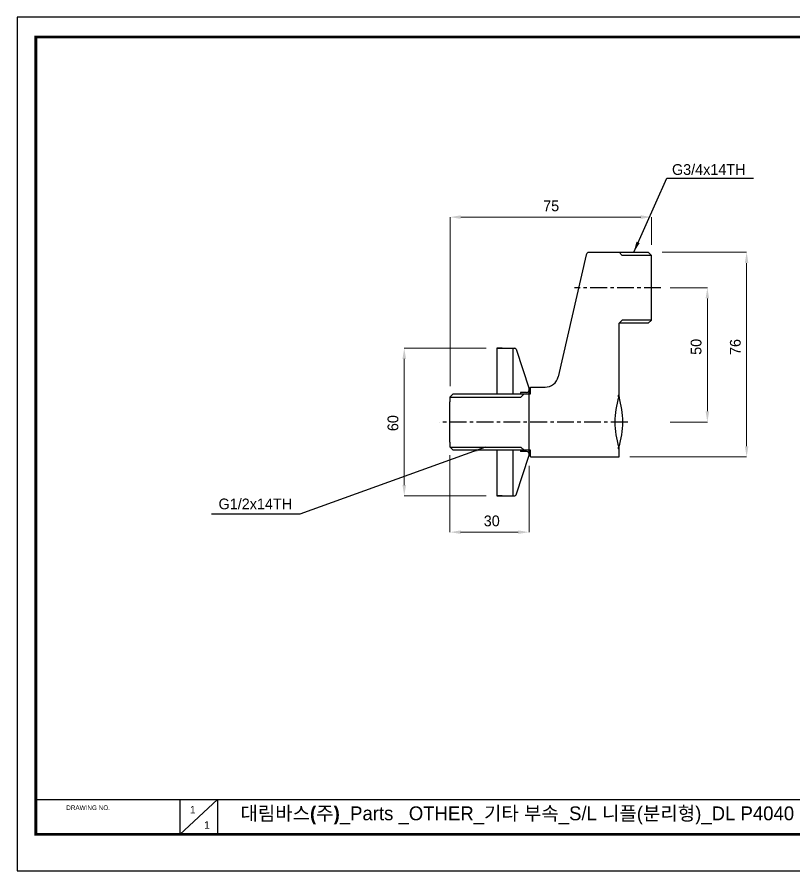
# Model space of a CAD drawing. Extents: x 0 to 434, y 0 to 318.
# Drawn here: x 0 to 289.1, y 0 to 318 of the extents above; entities that cross this region are included whole.
import ezdxf

# ---------------------------------------------------------------- set-up
doc = ezdxf.new("R2010")
doc.units = 0
doc.header["$LTSCALE"] = 10
doc.header["$MEASUREMENT"] = 0
doc.header["$PDMODE"] = 3
doc.header["$PDSIZE"] = -10
doc.linetypes.add('CENTER', pattern=[2, 1.25, -0.25, 0.25, -0.25])
doc.layers.get('0').update_dxf_attribs({"linetype": 'CONTINUOUS'})
doc.layers.get('DEFPOINTS').update_dxf_attribs({"linetype": 'CONTINUOUS'})
for name, color, linetype in [('BODY', 7, 'CONTINUOUS'), ('OUT', 7, 'CONTINUOUS'), ('편심', 7, 'CONTINUOUS')]:
    doc.layers.add(name, color=color, linetype=linetype)
doc.layers.add('DIM', color=3, linetype='CONTINUOUS', lineweight=18)
doc.layers.add('외형선', color=3, linetype='CONTINUOUS', lineweight=35)
doc.styles.add('Daelim Dimension', font='')
doc.styles.get('Daelim Dimension').set_extended_font_data('나눔고딕')
doc.dimstyles.new('A3', dxfattribs={"dimtxt": 3, "dimasz": 4, "dimexe": 1.25, "dimexo": 0.3, "dimtad": 1, "dimdec": 4, "dimdsep": 46, "dimcen": 0, "dimclrd": 5, "dimclre": 5, "dimclrt": 7, "dimadec": 4, "dimazin": 2, "dimtfac": 1, "dimtdec": 4, "dimtmove": 0, "dimatfit": 3, "dimfxl": 1.25, "dimarcsym": 0})
doc.dimstyles.new('DEFAULT', dxfattribs={"dimscale": 2, "dimtxt": 2, "dimasz": 2, "dimexe": 0, "dimexo": 2, "dimgap": 1, "dimtad": 1, "dimdec": 0, "dimzin": 9, "dimdsep": 46, "dimtxsty": 'Daelim Dimension', "dimcen": 0.5, "dimclrd": 5, "dimclre": 5, "dimclrt": 256, "dimadec": 1, "dimazin": 0, "dimtfac": 1, "dimtdec": 0, "dimtix": 1, "dimtmove": 0, "dimatfit": 3, "dimfxl": 1, "dimtolj": 1, "dimtzin": 1, "dimlwd": 9, "dimlwe": 9, "dimarcsym": 0})

# ---------------------------------------------------------------- blocks, each defined once
blk = doc.blocks.new('*D0')
at = {"layer": 'DEFPOINTS', "color": 0, "ltscale": 6, "transparency": 16777216}
for p in [(239.1, 217.19), (239.1, 167.19), (256.92, 167.19)]:
    blk.add_point(p, dxfattribs=at)
at = {"layer": '외형선', "color": 5, "lineweight": 9, "ltscale": 6, "transparency": 16777216}
for p, q in [((243.1, 217.19), (256.92, 217.19)), ((256.92, 213.19), (256.92, 171.19)), ((243.1, 167.19), (256.92, 167.19))]:
    blk.add_line(p, q, dxfattribs=at)
at = {"layer": '외형선', "color": 5, "ltscale": 6, "transparency": 16777216}
for points in [[(256.26, 213.19), (257.59, 213.19), (256.92, 217.19)], [(256.26, 171.19), (257.59, 171.19), (256.92, 167.19)]]:
    blk.add_solid(points, dxfattribs=at)
at = {"layer": '외형선', "color": 7, "lineweight": 15, "ltscale": 6, "transparency": 16777216, "insert": (252.75, 195.19), "char_height": 4, "attachment_point": 5, "rotation": 90, "style": 'Daelim Dimension'}
blk.add_mtext('\\A1;50', dxfattribs=at)
blk = doc.blocks.new('*D1')
at = {"layer": 'DEFPOINTS', "color": 0, "ltscale": 6, "transparency": 16777216}
for p in [(161.1, 158.8), (190.55, 154.88), (190.55, 126.16)]:
    blk.add_point(p, dxfattribs=at)
at = {"layer": '외형선', "color": 5, "lineweight": 9, "ltscale": 6, "transparency": 16777216}
for p, q in [((161.1, 154.8), (161.1, 126.16)), ((190.55, 150.88), (190.55, 126.16)), ((165.1, 126.16), (186.55, 126.16))]:
    blk.add_line(p, q, dxfattribs=at)
at = {"layer": '외형선', "color": 5, "ltscale": 6, "transparency": 16777216}
for points in [[(165.1, 126.83), (165.1, 125.5), (161.1, 126.16)], [(186.55, 126.83), (186.55, 125.5), (190.55, 126.16)]]:
    blk.add_solid(points, dxfattribs=at)
at = {"layer": '외형선', "color": 7, "lineweight": 15, "ltscale": 6, "transparency": 16777216, "insert": (176.68, 130.34), "char_height": 4, "attachment_point": 5, "style": 'Daelim Dimension'}
blk.add_mtext('\\A1;30', dxfattribs=at)
blk = doc.blocks.new('*D3')
at = {"layer": 'DEFPOINTS', "color": 0, "ltscale": 6, "transparency": 16777216}
for p in [(236.1, 230.41), (224.1, 154.19), (271.54, 154.19)]:
    blk.add_point(p, dxfattribs=at)
at = {"layer": '외형선', "color": 5, "lineweight": 9, "ltscale": 6, "transparency": 16777216}
for p, q in [((240.1, 230.41), (271.54, 230.41)), ((271.54, 226.41), (271.54, 158.19)), ((228.1, 154.19), (271.54, 154.19))]:
    blk.add_line(p, q, dxfattribs=at)
at = {"layer": '외형선', "color": 5, "ltscale": 6, "transparency": 16777216}
for points in [[(270.87, 226.41), (272.2, 226.41), (271.54, 230.41)], [(270.87, 158.19), (272.2, 158.19), (271.54, 154.19)]]:
    blk.add_solid(points, dxfattribs=at)
at = {"layer": '외형선', "color": 7, "lineweight": 15, "ltscale": 6, "transparency": 16777216, "insert": (267.36, 195.12), "char_height": 4, "attachment_point": 5, "rotation": 90, "style": 'Daelim Dimension'}
blk.add_mtext('\\A1;76', dxfattribs=at)
blk = doc.blocks.new('*D4')
at = {"layer": 'DEFPOINTS', "color": 0, "ltscale": 6, "transparency": 16777216}
for p in [(178.6, 194.69), (144.1, 139.69), (178.6, 139.69)]:
    blk.add_point(p, dxfattribs=at)
at = {"layer": '외형선', "color": 5, "lineweight": 9, "ltscale": 6, "transparency": 16777216}
for p, q in [((174.6, 194.69), (144.1, 194.69)), ((144.1, 190.69), (144.1, 143.69)), ((174.6, 139.69), (144.1, 139.69))]:
    blk.add_line(p, q, dxfattribs=at)
at = {"layer": '외형선', "color": 5, "ltscale": 6, "transparency": 16777216}
for points in [[(143.43, 190.69), (144.76, 190.69), (144.1, 194.69)], [(143.43, 143.69), (144.76, 143.69), (144.1, 139.69)]]:
    blk.add_solid(points, dxfattribs=at)
at = {"layer": '외형선', "color": 7, "lineweight": 15, "ltscale": 6, "transparency": 16777216, "insert": (139.92, 166.77), "char_height": 4, "attachment_point": 5, "rotation": 90, "style": 'Daelim Dimension'}
blk.add_mtext('\\A1;60', dxfattribs=at)
blk = doc.blocks.new('*D2')
at = {"layer": 'DEFPOINTS', "color": 0, "ltscale": 6, "transparency": 16777216}
for p in [(236.1, 243.51), (236.1, 229.19), (161.14, 176.5)]:
    blk.add_point(p, dxfattribs=at)
at = {"layer": '외형선', "color": 5, "lineweight": 9, "ltscale": 6, "transparency": 16777216}
for p, q in [((161.14, 180.5), (161.14, 243.51)), ((165.14, 243.51), (232.1, 243.51)), ((236.1, 233.19), (236.1, 243.51))]:
    blk.add_line(p, q, dxfattribs=at)
at = {"layer": '외형선', "color": 5, "ltscale": 6, "transparency": 16777216}
for points in [[(165.14, 244.18), (165.14, 242.84), (161.14, 243.51)], [(232.1, 244.18), (232.1, 242.84), (236.1, 243.51)]]:
    blk.add_solid(points, dxfattribs=at)
at = {"layer": '외형선', "color": 7, "lineweight": 15, "ltscale": 6, "transparency": 16777216, "insert": (198.79, 247.66), "char_height": 4, "attachment_point": 5, "style": 'Daelim Dimension'}
blk.add_mtext('\\A1;75', dxfattribs=at)

msp = doc.modelspace()

# ---------------------------------------------------------------- linework, layer by layer
at = {"color": 0}
msp.add_line((236.1, 205.19), (236.1, 229.19), dxfattribs=at)
at = {"color": 1, "linetype": 'CENTER', "ltscale": 0.5}
for p, q in [((239.6, 217.19), (207.47, 217.19)), ((227.27, 167.19), (157.17, 167.19))]:
    msp.add_line(p, q, dxfattribs=at)
at = {"ltscale": 0.5}
for p, q in [((223.8, 176.54), (223.98, 176.54)), ((223.98, 176.54), (224.1, 176.54)), ((224.1, 176.54), (224.1, 176.16)), ((223.8, 157.84), (224.1, 157.84)), ((6.98, 13.62), (6.98, 13.62))]:
    msp.add_line(p, q, dxfattribs=at)
at = {"color": 5}
msp.add_line((6.98, 26.64), (356.44, 26.64), dxfattribs=at)
at = {"color": 5, "ltscale": 40}
for p, q in [((60.55, 26.64), (60.55, 13.57)), ((60.55, 26.64), (60.55, 13.57)), ((74.54, 26.64), (60.55, 13.57)), ((74.54, 26.64), (60.55, 13.57)), ((74.54, 26.64), (74.54, 13.57)), ((74.54, 26.64), (74.54, 13.57))]:
    msp.add_line(p, q, dxfattribs=at)
at = {"ltscale": 0.5}
msp.add_lwpolyline([(0, 0), (434, 0), (434, 318), (0, 318)], close=True, dxfattribs=at)
at = {"color": 5, "linetype": 'ByBlock', "lineweight": 200, "const_width": 1}
msp.add_lwpolyline([(6.98, 13.62), (426.98, 13.62), (426.98, 310.62), (6.98, 310.62)], close=True, dxfattribs=at)
for centre, start, end in [((252.37, 167.19), 161.7716, 198.2284), ((195.59, 167.19), 341.7716, 18.2284)]:
    msp.add_arc(centre, 29.89, start, end)
at = {"layer": 'BODY', "color": 0}
msp.add_line((190.6, 155.19), (190.6, 179.19), dxfattribs=at)
at = {"layer": 'BODY'}
for p, q in [((223.8, 177.19), (224.1, 177.49)), ((223.8, 176.54), (223.8, 177.19)), ((223.8, 157.19), (223.8, 157.84)), ((223.8, 157.19), (224.1, 156.89))]:
    msp.add_line(p, q, dxfattribs=at)
at = {"layer": 'DEFPOINTS', "color": 0, "linetype": 'ByBlock'}
for p in [(178.6, 194.69), (178.6, 194.69), (184.52, 194.69), (187.4, 178.19), (223.8, 177.19), (189.6, 156.19), (223.8, 157.19)]:
    msp.add_point(p, dxfattribs=at)
at = {"layer": 'DIM', "color": 3}
for p, q in [((225.2, 229.25), (224.1, 230.41)), ((225.2, 205.13), (224.1, 203.97))]:
    msp.add_line(p, q, dxfattribs=at)
at = {"layer": 'OUT'}
for p, q in [((178.6, 194.69), (185.24, 194.69)), ((178.6, 194.69), (178.6, 193.19)), ((180.6, 194.69), (178.6, 194.69)), ((184.52, 194.69), (184.52, 177.67)), ((185.72, 194.34), (190.55, 179.5)), ((178.6, 193.19), (178.6, 177.67)), ((178.6, 156.71), (178.6, 141.19)), ((184.52, 156.71), (184.52, 139.69)), ((185.72, 140.03), (190.55, 154.88)), ((178.6, 141.19), (178.6, 139.69)), ((178.6, 139.69), (185.24, 139.69)), ((180.6, 139.69), (178.6, 139.69))]:
    msp.add_line(p, q, dxfattribs=at)
at = {"layer": 'OUT', "color": 0}
for p, q in [((187.4, 178.19), (187.4, 177.67)), ((189.6, 178.19), (187.4, 178.19)), ((187.4, 156.71), (187.4, 156.19)), ((189.6, 156.19), (187.4, 156.19))]:
    msp.add_line(p, q, dxfattribs=at)
at = {"layer": 'OUT'}
for centre, radius, start, end in [((185.24, 194.19), 0.5, 18.0517, 90), ((189.6, 179.19), 1, 270, 18.0517), ((185.24, 140.19), 0.5, 270, 341.9483)]:
    msp.add_arc(centre, radius, start, end, dxfattribs=at)
at = {"layer": 'OUT', "color": 0}
msp.add_arc((189.6, 155.19), 1, 341.9483, 90, dxfattribs=at)
at = {"layer": '편심', "color": 0, "linetype": 'Continuous', "ltscale": 25.4}
for p, q in [((211.85, 229.46), (201.37, 184.06)), ((212.5, 230.41), (224.1, 230.41)), ((224.1, 230.41), (234.9, 230.41)), ((236.1, 229.21), (234.9, 230.41)), ((236.1, 205.17), (236.1, 229.21)), ((234.9, 203.97), (224.1, 203.97)), ((224.1, 176.16), (224.1, 203.97)), ((234.9, 203.97), (236.1, 205.17)), ((191.1, 180.19), (196.5, 180.19)), ((191.1, 177.67), (191.1, 180.19)), ((162.3, 177.67), (161.1, 176.47)), ((161.1, 176.47), (161.1, 174.69)), ((162.3, 177.67), (191.1, 177.67)), ((161.1, 159.69), (161.1, 174.69)), ((161.1, 159.69), (161.1, 157.91)), ((161.1, 157.91), (162.3, 156.71)), ((191.1, 156.71), (162.3, 156.71)), ((191.1, 154.19), (191.1, 156.71)), ((224.1, 154.19), (224.1, 158.22)), ((191.1, 154.19), (224.1, 154.19))]:
    msp.add_line(p, q, dxfattribs=at)
at = {"layer": '편심', "color": 3, "linetype": 'Continuous', "ltscale": 25.4}
for p, q in [((236.07, 229.25), (225.2, 229.25)), ((236.07, 205.13), (225.2, 205.13)), ((161.14, 176.5), (187.54, 176.5)), ((187.54, 176.5), (188.7, 177.67)), ((161.14, 157.87), (187.54, 157.87)), ((187.54, 157.87), (188.7, 156.71))]:
    msp.add_line(p, q, dxfattribs=at)
at = {"layer": '편심', "color": 0, "linetype": 'Continuous', "ltscale": 25.4}
msp.add_arc((196.5, 185.19), 5, 270, 346.9999, dxfattribs=at)
msp.add_open_spline([(212.5, 230.41), (212.33, 230.3), (212.2, 230.16), (211.98, 229.83), (211.9, 229.65), (211.85, 229.46)], degree=3, knots=[0, 0, 0, 0, 0.5, 0.5, 1, 1, 1, 1], dxfattribs=at)

# ---------------------------------------------------------------- texts
at = {"color": 5, "ltscale": 40, "style": 'Daelim Dimension'}
msp.add_text('DRAWING NO.', height=1.7127, dxfattribs=at).set_placement((18.29, 22.69))
at = {"char_height": 2.8, "width": 3.9115, "attachment_point": 1, "style": 'Daelim Dimension'}
for insert in [(64.35, 24.19), (69.61, 18.48)]:
    msp.add_mtext('1', dxfattribs=dict(at, insert=insert))
at = {"color": 2, "insert": (83.14, 24.02), "char_height": 5.1597, "width": 305.2038, "attachment_point": 1, "style": 'Daelim Dimension'}
msp.add_mtext('{\\fPretendard Variable SemiBold|b0|i0|c129|p2;대림바스(주)}_Parts _OTHER_기타 부속_S/L 니플(분리형)_DL P4040', dxfattribs=at)
at = {"layer": '외형선', "color": 7, "lineweight": 15, "ltscale": 6, "char_height": 4, "attachment_point": 5, "style": 'Daelim Dimension'}
for s, insert in [('\\A1;G3/4x14TH', (257.43, 261.2)), ('\\A1;G1/2x14TH', (88.67, 136.65))]:
    msp.add_mtext(s, dxfattribs=dict(at, insert=insert))

# ---------------------------------------------------------------- dimensions: what is measured, and where the dimension line sits
at = {"layer": '외형선', "color": 5, "lineweight": 15, "ltscale": 6}
dim = msp.add_linear_dim(base=(236.1, 243.51), p1=(161.14, 176.5), p2=(236.1, 229.19), dimstyle='DEFAULT', override={"dimclrd": 5, "dimclre": 5, "dimclrt": 7}, dxfattribs=at)
dim.commit()
dim.dimension.update_dxf_attribs({"geometry": '*D2', "text_midpoint": (198.79, 243.51), "dimtype": 128})
for base, p1, p2, text, picture, middle in [((271.54, 154.19), (236.1, 230.41), (224.1, 154.19), '76', '*D3', (271.54, 195.12)), ((144.1, 139.69), (178.6, 194.69), (178.6, 139.69), '60', '*D4', (144.1, 166.77))]:
    dim = msp.add_linear_dim(base=base, p1=p1, p2=p2, angle=90, text=text, dimstyle='DEFAULT', override={"dimclrd": 5, "dimclre": 5, "dimclrt": 7}, dxfattribs=at)
    dim.commit()
    dim.dimension.update_dxf_attribs({"geometry": picture, "text_midpoint": middle, "dimtype": 128})
dim = msp.add_linear_dim(base=(256.92, 167.19), p1=(239.1, 217.19), p2=(239.1, 167.19), angle=90, dimstyle='DEFAULT', override={"dimclrd": 5, "dimclre": 5, "dimclrt": 7}, dxfattribs=at)
dim.commit()
dim.dimension.update_dxf_attribs({"geometry": '*D0', "text_midpoint": (256.92, 195.19), "dimtype": 128})
dim = msp.add_linear_dim(base=(190.55, 126.16), p1=(161.1, 158.8), p2=(190.55, 154.88), text='30', dimstyle='DEFAULT', override={"dimclrd": 5, "dimclre": 5, "dimclrt": 7}, dxfattribs=at)
dim.commit()
dim.dimension.update_dxf_attribs({"geometry": '*D1', "text_midpoint": (176.68, 126.16), "dimtype": 128})

# ---------------------------------------------------------------- leaders
at = {"color": 0}
for points in [[(229.5, 230.41), (241.86, 257.98), (274.14, 257.98)], [(174.34, 157.87), (105.19, 132.85), (72.4, 132.85)]]:
    msp.add_leader(points, dimstyle='A3', dxfattribs=at)

doc.saveas('drawing.dxf')
